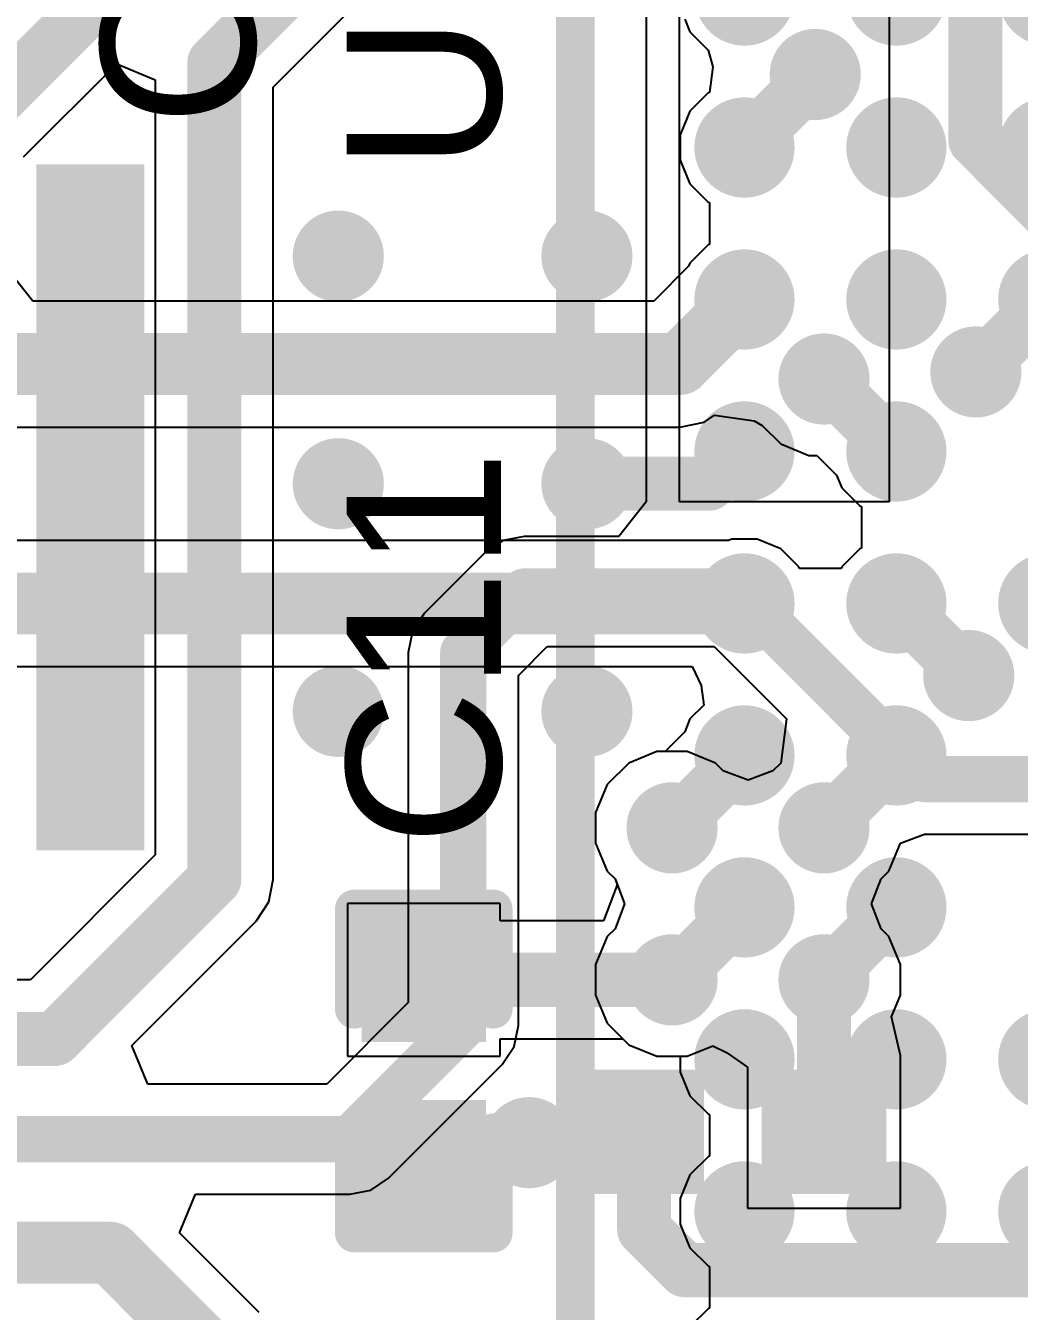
# Model space of a CAD drawing. Header units: millimetres. Extents: x -96 to 8, y -10 to 27.
# Drawn here: x -13.15 to -9.88, y 14.584 to 18.813 of the extents above; entities that cross this region are included whole.
import ezdxf

# ---------------------------------------------------------------- set-up
doc = ezdxf.new("R2010")
doc.units = ezdxf.units.MM
for name, color, linetype in [('BottomLayer', 5, 'Continuous'), ('BottomPaste', 16, 'Continuous'), ('BottomSolder', 6, 'Continuous'), ('TopLayer', 1, 'Continuous'), ('TopOverlay', 2, 'Continuous'), ('TopPaste', 8, 'Continuous'), ('TopSolder', 216, 'Continuous'), ('ViaHoleLayer', 16, 'Continuous')]:
    doc.layers.add(name, color=color, linetype=linetype)
doc.styles.add('Arial', font='', dxfattribs={"height": 0.2})
doc.styles.get('Arial').set_extended_font_data('Arial')

# ---------------------------------------------------------------- blocks, each defined once
blk = doc.blocks.new('82_VFBGA_8')
at = {"layer": 'TopLayer'}
h = blk.add_hatch(color=1, dxfattribs=at)
edge = h.paths.add_edge_path()
edge.add_arc((-1.75, 2.25), 0.11, 0, 360)
h = blk.add_hatch(color=1, dxfattribs=at)
edge = h.paths.add_edge_path()
edge.add_arc((-1.25, 2.25), 0.11, 0, 360)
h = blk.add_hatch(color=1, dxfattribs=at)
edge = h.paths.add_edge_path()
edge.add_arc((-0.75, 2.25), 0.11, 0, 360)
h = blk.add_hatch(color=1, dxfattribs=at)
edge = h.paths.add_edge_path()
edge.add_arc((-0.25, 2.25), 0.11, 0, 360)
h = blk.add_hatch(color=1, dxfattribs=at)
edge = h.paths.add_edge_path()
edge.add_arc((0.25, 2.25), 0.11, 0, 360)
h = blk.add_hatch(color=1, dxfattribs=at)
edge = h.paths.add_edge_path()
edge.add_arc((0.75, 2.25), 0.11, 0, 360)
h = blk.add_hatch(color=1, dxfattribs=at)
edge = h.paths.add_edge_path()
edge.add_arc((1.25, 2.25), 0.11, 0, 360)
h = blk.add_hatch(color=1, dxfattribs=at)
edge = h.paths.add_edge_path()
edge.add_arc((1.75, 2.25), 0.11, 0, 360)
h = blk.add_hatch(color=1, dxfattribs=at)
edge = h.paths.add_edge_path()
edge.add_arc((2.25, 2.25), 0.11, 0, 360)
h = blk.add_hatch(color=1, dxfattribs=at)
edge = h.paths.add_edge_path()
edge.add_arc((-1.75, 1.75), 0.11, 0, 360)
h = blk.add_hatch(color=1, dxfattribs=at)
edge = h.paths.add_edge_path()
edge.add_arc((-1.25, 1.75), 0.11, 0, 360)
h = blk.add_hatch(color=1, dxfattribs=at)
edge = h.paths.add_edge_path()
edge.add_arc((-0.75, 1.75), 0.11, 0, 360)
h = blk.add_hatch(color=1, dxfattribs=at)
edge = h.paths.add_edge_path()
edge.add_arc((-0.25, 1.75), 0.11, 0, 360)
h = blk.add_hatch(color=1, dxfattribs=at)
edge = h.paths.add_edge_path()
edge.add_arc((0.25, 1.75), 0.11, 0, 360)
h = blk.add_hatch(color=1, dxfattribs=at)
edge = h.paths.add_edge_path()
edge.add_arc((0.75, 1.75), 0.11, 0, 360)
h = blk.add_hatch(color=1, dxfattribs=at)
edge = h.paths.add_edge_path()
edge.add_arc((1.25, 1.75), 0.11, 0, 360)
h = blk.add_hatch(color=1, dxfattribs=at)
edge = h.paths.add_edge_path()
edge.add_arc((1.75, 1.75), 0.11, 0, 360)
h = blk.add_hatch(color=1, dxfattribs=at)
edge = h.paths.add_edge_path()
edge.add_arc((2.25, 1.75), 0.11, 0, 360)
h = blk.add_hatch(color=1, dxfattribs=at)
edge = h.paths.add_edge_path()
edge.add_arc((-1.75, 1.25), 0.11, 0, 360)
h = blk.add_hatch(color=1, dxfattribs=at)
edge = h.paths.add_edge_path()
edge.add_arc((-1.25, 1.25), 0.11, 0, 360)
h = blk.add_hatch(color=1, dxfattribs=at)
edge = h.paths.add_edge_path()
edge.add_arc((0.25, 1.25), 0.11, 0, 360)
h = blk.add_hatch(color=1, dxfattribs=at)
edge = h.paths.add_edge_path()
edge.add_arc((1.25, 1.25), 0.11, 0, 360)
h = blk.add_hatch(color=1, dxfattribs=at)
edge = h.paths.add_edge_path()
edge.add_arc((1.75, 1.25), 0.11, 0, 360)
h = blk.add_hatch(color=1, dxfattribs=at)
edge = h.paths.add_edge_path()
edge.add_arc((2.25, 1.25), 0.11, 0, 360)
at = {"layer": 'TopPaste'}
h = blk.add_hatch(color=8, dxfattribs=at)
edge = h.paths.add_edge_path()
edge.add_arc((-1.75, 2.25), 0.11, 0, 360)
h = blk.add_hatch(color=8, dxfattribs=at)
edge = h.paths.add_edge_path()
edge.add_arc((-1.25, 2.25), 0.11, 0, 360)
h = blk.add_hatch(color=8, dxfattribs=at)
edge = h.paths.add_edge_path()
edge.add_arc((-0.75, 2.25), 0.11, 0, 360)
h = blk.add_hatch(color=8, dxfattribs=at)
edge = h.paths.add_edge_path()
edge.add_arc((-0.25, 2.25), 0.11, 0, 360)
h = blk.add_hatch(color=8, dxfattribs=at)
edge = h.paths.add_edge_path()
edge.add_arc((0.25, 2.25), 0.11, 0, 360)
h = blk.add_hatch(color=8, dxfattribs=at)
edge = h.paths.add_edge_path()
edge.add_arc((0.75, 2.25), 0.11, 0, 360)
h = blk.add_hatch(color=8, dxfattribs=at)
edge = h.paths.add_edge_path()
edge.add_arc((1.25, 2.25), 0.11, 0, 360)
h = blk.add_hatch(color=8, dxfattribs=at)
edge = h.paths.add_edge_path()
edge.add_arc((1.75, 2.25), 0.11, 0, 360)
h = blk.add_hatch(color=8, dxfattribs=at)
edge = h.paths.add_edge_path()
edge.add_arc((2.25, 2.25), 0.11, 0, 360)
h = blk.add_hatch(color=8, dxfattribs=at)
edge = h.paths.add_edge_path()
edge.add_arc((-1.75, 1.75), 0.11, 0, 360)
h = blk.add_hatch(color=8, dxfattribs=at)
edge = h.paths.add_edge_path()
edge.add_arc((-1.25, 1.75), 0.11, 0, 360)
h = blk.add_hatch(color=8, dxfattribs=at)
edge = h.paths.add_edge_path()
edge.add_arc((-0.75, 1.75), 0.11, 0, 360)
h = blk.add_hatch(color=8, dxfattribs=at)
edge = h.paths.add_edge_path()
edge.add_arc((-0.25, 1.75), 0.11, 0, 360)
h = blk.add_hatch(color=8, dxfattribs=at)
edge = h.paths.add_edge_path()
edge.add_arc((0.25, 1.75), 0.11, 0, 360)
h = blk.add_hatch(color=8, dxfattribs=at)
edge = h.paths.add_edge_path()
edge.add_arc((0.75, 1.75), 0.11, 0, 360)
h = blk.add_hatch(color=8, dxfattribs=at)
edge = h.paths.add_edge_path()
edge.add_arc((1.25, 1.75), 0.11, 0, 360)
h = blk.add_hatch(color=8, dxfattribs=at)
edge = h.paths.add_edge_path()
edge.add_arc((1.75, 1.75), 0.11, 0, 360)
h = blk.add_hatch(color=8, dxfattribs=at)
edge = h.paths.add_edge_path()
edge.add_arc((2.25, 1.75), 0.11, 0, 360)
h = blk.add_hatch(color=8, dxfattribs=at)
edge = h.paths.add_edge_path()
edge.add_arc((-1.75, 1.25), 0.11, 0, 360)
h = blk.add_hatch(color=8, dxfattribs=at)
edge = h.paths.add_edge_path()
edge.add_arc((-1.25, 1.25), 0.11, 0, 360)
h = blk.add_hatch(color=8, dxfattribs=at)
edge = h.paths.add_edge_path()
edge.add_arc((0.25, 1.25), 0.11, 0, 360)
h = blk.add_hatch(color=8, dxfattribs=at)
edge = h.paths.add_edge_path()
edge.add_arc((1.25, 1.25), 0.11, 0, 360)
h = blk.add_hatch(color=8, dxfattribs=at)
edge = h.paths.add_edge_path()
edge.add_arc((1.75, 1.25), 0.11, 0, 360)
h = blk.add_hatch(color=8, dxfattribs=at)
edge = h.paths.add_edge_path()
edge.add_arc((2.25, 1.25), 0.11, 0, 360)
at = {"layer": 'TopSolder'}
h = blk.add_hatch(color=216, dxfattribs=at)
edge = h.paths.add_edge_path()
edge.add_arc((-1.75, 2.25), 0.165, 0, 360)
h = blk.add_hatch(color=216, dxfattribs=at)
edge = h.paths.add_edge_path()
edge.add_arc((-1.25, 2.25), 0.165, 0, 360)
h = blk.add_hatch(color=216, dxfattribs=at)
edge = h.paths.add_edge_path()
edge.add_arc((-0.75, 2.25), 0.165, 0, 360)
h = blk.add_hatch(color=216, dxfattribs=at)
edge = h.paths.add_edge_path()
edge.add_arc((-0.25, 2.25), 0.165, 0, 360)
h = blk.add_hatch(color=216, dxfattribs=at)
edge = h.paths.add_edge_path()
edge.add_arc((0.25, 2.25), 0.165, 0, 360)
h = blk.add_hatch(color=216, dxfattribs=at)
edge = h.paths.add_edge_path()
edge.add_arc((0.75, 2.25), 0.165, 0, 360)
h = blk.add_hatch(color=216, dxfattribs=at)
edge = h.paths.add_edge_path()
edge.add_arc((1.25, 2.25), 0.165, 0, 360)
h = blk.add_hatch(color=216, dxfattribs=at)
edge = h.paths.add_edge_path()
edge.add_arc((1.75, 2.25), 0.165, 0, 360)
h = blk.add_hatch(color=216, dxfattribs=at)
edge = h.paths.add_edge_path()
edge.add_arc((2.25, 2.25), 0.165, 0, 360)
h = blk.add_hatch(color=216, dxfattribs=at)
edge = h.paths.add_edge_path()
edge.add_arc((-1.75, 1.75), 0.165, 0, 360)
h = blk.add_hatch(color=216, dxfattribs=at)
edge = h.paths.add_edge_path()
edge.add_arc((-1.25, 1.75), 0.165, 0, 360)
h = blk.add_hatch(color=216, dxfattribs=at)
edge = h.paths.add_edge_path()
edge.add_arc((-0.75, 1.75), 0.165, 0, 360)
h = blk.add_hatch(color=216, dxfattribs=at)
edge = h.paths.add_edge_path()
edge.add_arc((-0.25, 1.75), 0.165, 0, 360)
h = blk.add_hatch(color=216, dxfattribs=at)
edge = h.paths.add_edge_path()
edge.add_arc((0.25, 1.75), 0.165, 0, 360)
h = blk.add_hatch(color=216, dxfattribs=at)
edge = h.paths.add_edge_path()
edge.add_arc((0.75, 1.75), 0.165, 0, 360)
h = blk.add_hatch(color=216, dxfattribs=at)
edge = h.paths.add_edge_path()
edge.add_arc((1.25, 1.75), 0.165, 0, 360)
h = blk.add_hatch(color=216, dxfattribs=at)
edge = h.paths.add_edge_path()
edge.add_arc((1.75, 1.75), 0.165, 0, 360)
h = blk.add_hatch(color=216, dxfattribs=at)
edge = h.paths.add_edge_path()
edge.add_arc((2.25, 1.75), 0.165, 0, 360)
h = blk.add_hatch(color=216, dxfattribs=at)
edge = h.paths.add_edge_path()
edge.add_arc((-1.75, 1.25), 0.165, 0, 360)
h = blk.add_hatch(color=216, dxfattribs=at)
edge = h.paths.add_edge_path()
edge.add_arc((-1.25, 1.25), 0.165, 0, 360)
h = blk.add_hatch(color=216, dxfattribs=at)
edge = h.paths.add_edge_path()
edge.add_arc((0.25, 1.25), 0.165, 0, 360)
h = blk.add_hatch(color=216, dxfattribs=at)
edge = h.paths.add_edge_path()
edge.add_arc((1.25, 1.25), 0.165, 0, 360)
h = blk.add_hatch(color=216, dxfattribs=at)
edge = h.paths.add_edge_path()
edge.add_arc((1.75, 1.25), 0.165, 0, 360)
h = blk.add_hatch(color=216, dxfattribs=at)
edge = h.paths.add_edge_path()
edge.add_arc((2.25, 1.25), 0.165, 0, 360)
at = {"layer": 'TopOverlay', "const_width": 0.127}
blk.add_lwpolyline([(-2.8067, 2.8067), (2.7686, 2.8067)], dxfattribs=at)
blk = doc.blocks.new('C___0201_B_73')
at = {"layer": 'BottomLayer'}
for points in [[(-0.45, 0.15), (-0.15, 0.15), (-0.15, -0.15), (-0.45, -0.15)], [(0.15, 0.15), (0.45, 0.15), (0.45, -0.15), (0.15, -0.15)]]:
    blk.add_hatch(color=5, dxfattribs=at).paths.add_polyline_path(points)
at = {"layer": 'BottomPaste'}
for points in [[(-0.45, 0.15), (-0.15, 0.15), (-0.15, -0.15), (-0.45, -0.15)], [(0.15, 0.15), (0.45, 0.15), (0.45, -0.15), (0.15, -0.15)]]:
    blk.add_hatch(color=16, dxfattribs=at).paths.add_polyline_path(points)
at = {"layer": 'BottomSolder'}
for points in [[(-0.505, 0.205), (-0.095, 0.205), (-0.095, -0.205), (-0.505, -0.205)], [(0.095, 0.205), (0.505, 0.205), (0.505, -0.205), (0.095, -0.205)]]:
    blk.add_hatch(color=6, dxfattribs=at).paths.add_polyline_path(points)
blk = doc.blocks.new('C___0201_74')
at = {"layer": 'TopLayer'}
for points in [[(-0.45, 0.15), (-0.15, 0.15), (-0.15, -0.15), (-0.45, -0.15)], [(0.15, 0.15), (0.45, 0.15), (0.45, -0.15), (0.15, -0.15)]]:
    blk.add_hatch(color=1, dxfattribs=at).paths.add_polyline_path(points)
at = {"layer": 'TopPaste'}
for points in [[(-0.45, 0.15), (-0.15, 0.15), (-0.15, -0.15), (-0.45, -0.15)], [(0.15, 0.15), (0.45, 0.15), (0.45, -0.15), (0.15, -0.15)]]:
    blk.add_hatch(color=8, dxfattribs=at).paths.add_polyline_path(points)
at = {"layer": 'TopSolder'}
for points in [[(-0.505, 0.205), (-0.095, 0.205), (-0.095, -0.205), (-0.505, -0.205)], [(0.095, 0.205), (0.505, 0.205), (0.505, -0.205), (0.095, -0.205)]]:
    blk.add_hatch(color=216, dxfattribs=at).paths.add_polyline_path(points)
at = {"layer": 'TopOverlay', "const_width": 0.127}
for points in [[(-0.5334, 0.2286), (-0.2032, 0.2286)], [(-0.5334, 0.2286), (-0.5334, -0.2286)], [(0.2032, 0.2286), (0.5334, 0.2286)], [(0.5334, 0.2286), (0.5334, -0.2286)], [(-0.5334, -0.2286), (-0.2032, -0.2286)], [(0.2032, -0.2286), (0.5334, -0.2286)]]:
    blk.add_lwpolyline(points, dxfattribs=at)
at = {"layer": 'TopOverlay', "const_width": 0.0635}
for points in [[(-0.5651, 0.2286, 1), (-0.5016, 0.2286, 1)], [(-0.5651, 0.2286, 1), (-0.5016, 0.2286, 1)], [(-0.2349, 0.2286, 1), (-0.1714, 0.2286, 1)], [(0.1714, 0.2286, 1), (0.2349, 0.2286, 1)], [(0.5016, 0.2286, 1), (0.5651, 0.2286, 1)], [(0.5016, 0.2286, 1), (0.5651, 0.2286, 1)], [(-0.5651, -0.2286, 1), (-0.5016, -0.2286, 1)], [(-0.5651, -0.2286, 1), (-0.5016, -0.2286, 1)], [(-0.2349, -0.2286, 1), (-0.1714, -0.2286, 1)], [(0.1714, -0.2286, 1), (0.2349, -0.2286, 1)], [(0.5016, -0.2286, 1), (0.5651, -0.2286, 1)], [(0.5016, -0.2286, 1), (0.5651, -0.2286, 1)]]:
    blk.add_lwpolyline(points, format="xyb", close=True, dxfattribs=at)

msp = doc.modelspace()

# ---------------------------------------------------------------- hatches: boundary and pattern name
at = {"layer": 'BottomLayer'}
h = msp.add_hatch(color=5, dxfattribs=at)
edge = h.paths.add_edge_path()
edge.add_arc((-10.5515, 18.6526), 0.15, 0, 360)
msp.add_hatch(color=5, dxfattribs=at).paths.add_polyline_path([(-13.1152, 16.0999), (-12.7598, 16.0999), (-12.7598, 18.3568), (-13.1152, 18.3568)])
h = msp.add_hatch(color=5, dxfattribs=at)
edge = h.paths.add_edge_path()
edge.add_arc((-12.9399, 18.055), 0.15, 0, 360)
h = msp.add_hatch(color=5, dxfattribs=at)
edge = h.paths.add_edge_path()
edge.add_arc((-12.1214, 18.055), 0.15, 0, 360)
h = msp.add_hatch(color=5, dxfattribs=at)
edge = h.paths.add_edge_path()
edge.add_arc((-11.303, 18.055), 0.15, 0, 360)
h = msp.add_hatch(color=5, dxfattribs=at)
edge = h.paths.add_edge_path()
edge.add_arc((-10.0227, 17.6741), 0.15, 0, 360)
h = msp.add_hatch(color=5, dxfattribs=at)
edge = h.paths.add_edge_path()
edge.add_arc((-10.5227, 17.6507), 0.15, 0, 360)
h = msp.add_hatch(color=5, dxfattribs=at)
edge = h.paths.add_edge_path()
edge.add_arc((-12.9399, 17.3062), 0.15, 0, 360)
h = msp.add_hatch(color=5, dxfattribs=at)
edge = h.paths.add_edge_path()
edge.add_arc((-12.1214, 17.3062), 0.15, 0, 360)
h = msp.add_hatch(color=5, dxfattribs=at)
edge = h.paths.add_edge_path()
edge.add_arc((-11.303, 17.3062), 0.15, 0, 360)
h = msp.add_hatch(color=5, dxfattribs=at)
edge = h.paths.add_edge_path()
edge.add_arc((-10.0461, 16.6751), 0.15, 0, 360)
h = msp.add_hatch(color=5, dxfattribs=at)
edge = h.paths.add_edge_path()
edge.add_arc((-12.9399, 16.5574), 0.15, 0, 360)
h = msp.add_hatch(color=5, dxfattribs=at)
edge = h.paths.add_edge_path()
edge.add_arc((-12.1214, 16.5574), 0.15, 0, 360)
h = msp.add_hatch(color=5, dxfattribs=at)
edge = h.paths.add_edge_path()
edge.add_arc((-11.303, 16.5574), 0.15, 0, 360)
h = msp.add_hatch(color=5, dxfattribs=at)
edge = h.paths.add_edge_path()
edge.add_arc((-11.0227, 16.1741), 0.15, 0, 360)
h = msp.add_hatch(color=5, dxfattribs=at)
edge = h.paths.add_edge_path()
edge.add_arc((-10.5227, 16.1741), 0.15, 0, 360)
h = msp.add_hatch(color=5, dxfattribs=at)
edge = h.paths.add_edge_path()
edge.add_arc((-11.0227, 15.6741), 0.15, 0, 360)
h = msp.add_hatch(color=5, dxfattribs=at)
edge = h.paths.add_edge_path()
edge.add_arc((-10.5227, 15.6741), 0.15, 0, 360)
h = msp.add_hatch(color=5, dxfattribs=at)
edge = h.paths.add_edge_path()
edge.add_arc((-11.4935, 15.1384), 0.15, 0, 360)
at = {"layer": 'TopLayer'}
h = msp.add_hatch(color=1, dxfattribs=at)
edge = h.paths.add_edge_path()
edge.add_arc((-10.5515, 18.6526), 0.15, 0, 360)
h = msp.add_hatch(color=1, dxfattribs=at)
edge = h.paths.add_edge_path()
edge.add_arc((-12.9399, 18.055), 0.15, 0, 360)
h = msp.add_hatch(color=1, dxfattribs=at)
edge = h.paths.add_edge_path()
edge.add_arc((-12.1214, 18.055), 0.15, 0, 360)
h = msp.add_hatch(color=1, dxfattribs=at)
edge = h.paths.add_edge_path()
edge.add_arc((-11.303, 18.055), 0.15, 0, 360)
h = msp.add_hatch(color=1, dxfattribs=at)
edge = h.paths.add_edge_path()
edge.add_arc((-10.0227, 17.6741), 0.15, 0, 360)
h = msp.add_hatch(color=1, dxfattribs=at)
edge = h.paths.add_edge_path()
edge.add_arc((-10.5227, 17.6507), 0.15, 0, 360)
h = msp.add_hatch(color=1, dxfattribs=at)
edge = h.paths.add_edge_path()
edge.add_arc((-12.9399, 17.3062), 0.15, 0, 360)
h = msp.add_hatch(color=1, dxfattribs=at)
edge = h.paths.add_edge_path()
edge.add_arc((-12.1214, 17.3062), 0.15, 0, 360)
h = msp.add_hatch(color=1, dxfattribs=at)
edge = h.paths.add_edge_path()
edge.add_arc((-11.303, 17.3062), 0.15, 0, 360)
h = msp.add_hatch(color=1, dxfattribs=at)
edge = h.paths.add_edge_path()
edge.add_arc((-10.0461, 16.6751), 0.15, 0, 360)
h = msp.add_hatch(color=1, dxfattribs=at)
edge = h.paths.add_edge_path()
edge.add_arc((-12.9399, 16.5574), 0.15, 0, 360)
h = msp.add_hatch(color=1, dxfattribs=at)
edge = h.paths.add_edge_path()
edge.add_arc((-12.1214, 16.5574), 0.15, 0, 360)
h = msp.add_hatch(color=1, dxfattribs=at)
edge = h.paths.add_edge_path()
edge.add_arc((-11.303, 16.5574), 0.15, 0, 360)
h = msp.add_hatch(color=1, dxfattribs=at)
edge = h.paths.add_edge_path()
edge.add_arc((-11.0227, 16.1741), 0.15, 0, 360)
h = msp.add_hatch(color=1, dxfattribs=at)
edge = h.paths.add_edge_path()
edge.add_arc((-10.5227, 16.1741), 0.15, 0, 360)
h = msp.add_hatch(color=1, dxfattribs=at)
edge = h.paths.add_edge_path()
edge.add_arc((-11.0227, 15.6741), 0.15, 0, 360)
h = msp.add_hatch(color=1, dxfattribs=at)
edge = h.paths.add_edge_path()
edge.add_arc((-10.5227, 15.6741), 0.15, 0, 360)
h = msp.add_hatch(color=1, dxfattribs=at)
edge = h.paths.add_edge_path()
edge.add_arc((-11.4935, 15.1384), 0.15, 0, 360)
at = {"layer": 'ViaHoleLayer'}
h = msp.add_hatch(color=16, dxfattribs=at)
edge = h.paths.add_edge_path()
edge.add_arc((-10.5515, 18.6526), 0.075, 0, 360)
h = msp.add_hatch(color=16, dxfattribs=at)
edge = h.paths.add_edge_path()
edge.add_arc((-12.9399, 18.055), 0.075, 0, 360)
h = msp.add_hatch(color=16, dxfattribs=at)
edge = h.paths.add_edge_path()
edge.add_arc((-12.1214, 18.055), 0.075, 0, 360)
h = msp.add_hatch(color=16, dxfattribs=at)
edge = h.paths.add_edge_path()
edge.add_arc((-11.303, 18.055), 0.075, 0, 360)
h = msp.add_hatch(color=16, dxfattribs=at)
edge = h.paths.add_edge_path()
edge.add_arc((-10.5227, 17.6507), 0.075, 0, 360)
h = msp.add_hatch(color=16, dxfattribs=at)
edge = h.paths.add_edge_path()
edge.add_arc((-10.0227, 17.6741), 0.075, 0, 360)
h = msp.add_hatch(color=16, dxfattribs=at)
edge = h.paths.add_edge_path()
edge.add_arc((-12.9399, 17.3062), 0.075, 0, 360)
h = msp.add_hatch(color=16, dxfattribs=at)
edge = h.paths.add_edge_path()
edge.add_arc((-12.1214, 17.3062), 0.075, 0, 360)
h = msp.add_hatch(color=16, dxfattribs=at)
edge = h.paths.add_edge_path()
edge.add_arc((-11.303, 17.3062), 0.075, 0, 360)
h = msp.add_hatch(color=16, dxfattribs=at)
edge = h.paths.add_edge_path()
edge.add_arc((-10.0461, 16.6751), 0.075, 0, 360)
h = msp.add_hatch(color=16, dxfattribs=at)
edge = h.paths.add_edge_path()
edge.add_arc((-12.9399, 16.5574), 0.075, 0, 360)
h = msp.add_hatch(color=16, dxfattribs=at)
edge = h.paths.add_edge_path()
edge.add_arc((-12.1214, 16.5574), 0.075, 0, 360)
h = msp.add_hatch(color=16, dxfattribs=at)
edge = h.paths.add_edge_path()
edge.add_arc((-11.303, 16.5574), 0.075, 0, 360)
h = msp.add_hatch(color=16, dxfattribs=at)
edge = h.paths.add_edge_path()
edge.add_arc((-11.0227, 16.1741), 0.075, 0, 360)
h = msp.add_hatch(color=16, dxfattribs=at)
edge = h.paths.add_edge_path()
edge.add_arc((-10.5227, 16.1741), 0.075, 0, 360)
h = msp.add_hatch(color=16, dxfattribs=at)
edge = h.paths.add_edge_path()
edge.add_arc((-11.0227, 15.6741), 0.075, 0, 360)
h = msp.add_hatch(color=16, dxfattribs=at)
edge = h.paths.add_edge_path()
edge.add_arc((-10.5227, 15.6741), 0.075, 0, 360)
h = msp.add_hatch(color=16, dxfattribs=at)
edge = h.paths.add_edge_path()
edge.add_arc((-11.4935, 15.1384), 0.075, 0, 360)

# ---------------------------------------------------------------- linework, layer by layer
at = {"layer": 'BottomLayer'}
for p, q in [((-12.3353, 18.6112), (-11.5678, 19.3787)), ((-11.1082, 18.8722), (-11.1082, 17.2466)), ((-10.9982, 17.2466), (-10.9982, 18.8722)), ((-10.3083, 18.8722), (-10.3083, 17.2466)), ((-13.1572, 18.3814), (-12.8507, 18.6879)), ((-12.8507, 18.6879), (-12.7237, 18.6353)), ((-12.7237, 18.6353), (-12.7237, 16.085)), ((-12.3353, 16.0045), (-12.3353, 18.6112)), ((-11.1082, 17.2466), (-11.1985, 17.1328)), ((-10.3083, 17.2466), (-10.9982, 17.2466)), ((-11.5092, 17.1328), (-11.5786, 17.119)), ((-11.1985, 17.1328), (-11.5092, 17.1328)), ((-11.5786, 17.119), (-11.6374, 17.0797)), ((-11.6374, 17.0797), (-11.8382, 16.8789)), ((-11.8382, 16.8789), (-11.8775, 16.8201)), ((-11.8775, 16.8201), (-11.8913, 16.7507)), ((-11.8913, 16.7507), (-11.8913, 15.5991)), ((-11.5287, 16.6756), (-11.4341, 16.7702)), ((-11.4341, 16.7702), (-10.8839, 16.7702)), ((-10.8839, 16.7702), (-10.6464, 16.5327)), ((-11.5287, 15.524), (-11.5287, 16.6756)), ((-10.6464, 16.5327), (-10.6652, 16.3874)), ((-11.0727, 16.4257), (-11.1652, 16.3874)), ((-10.9726, 16.4257), (-11.0727, 16.4257)), ((-10.8802, 16.3874), (-10.9726, 16.4257)), ((-11.1652, 16.3874), (-11.236, 16.3166)), ((-10.8547, 16.3619), (-10.8802, 16.3874)), ((-10.6652, 16.3874), (-10.6907, 16.3619)), ((-10.7727, 16.3306), (-10.8547, 16.3619)), ((-10.6907, 16.3619), (-10.7727, 16.3306)), ((-11.236, 16.3166), (-11.2743, 16.2242)), ((-11.2743, 16.2242), (-11.2743, 16.1241)), ((-11.2743, 16.1241), (-11.236, 16.0316)), ((-10.3094, 16.0316), (-10.2711, 16.1241)), ((-10.2711, 16.1241), (-10.192, 16.1534)), ((-10.192, 16.1534), (-9.3622, 16.1534)), ((-12.7237, 16.085), (-13.135, 15.6736)), ((-11.236, 16.0316), (-11.2105, 16.0061)), ((-10.3349, 16.0061), (-10.3094, 16.0316)), ((-12.35, 15.9302), (-12.3353, 16.0045)), ((-12.3353, 16.0045), (-12.3353, 16.0045)), ((-11.2105, 16.0061), (-11.1792, 15.9241)), ((-10.3662, 15.9241), (-10.3349, 16.0061)), ((-12.3921, 15.8672), (-12.35, 15.9302)), ((-11.1792, 15.9241), (-11.2105, 15.8421)), ((-10.3349, 15.8421), (-10.3662, 15.9241)), ((-12.8009, 15.4584), (-12.3921, 15.8672)), ((-11.2105, 15.8421), (-11.236, 15.8166)), ((-10.3094, 15.8166), (-10.3349, 15.8421)), ((-11.236, 15.8166), (-11.2743, 15.7242)), ((-10.2711, 15.7242), (-10.3094, 15.8166)), ((-11.2743, 15.7242), (-11.2743, 15.6241)), ((-10.2711, 15.6241), (-10.2711, 15.7242)), ((-13.135, 15.6736), (-13.4531, 15.6736)), ((-11.2743, 15.6241), (-11.236, 15.5316)), ((-10.3006, 15.5527), (-10.2711, 15.6241)), ((-11.8913, 15.5991), (-12.159, 15.3314)), ((-11.5425, 15.4547), (-11.5287, 15.524)), ((-11.236, 15.5316), (-11.1652, 15.4608)), ((-10.2711, 15.4257), (-10.3006, 15.5527)), ((-12.7483, 15.3314), (-12.8009, 15.4584)), ((-11.5818, 15.3959), (-11.5425, 15.4547)), ((-11.1652, 15.4608), (-11.0727, 15.4225)), ((-10.9726, 15.4225), (-10.8881, 15.4575)), ((-10.8881, 15.4575), (-10.8435, 15.4353)), ((-11.9557, 15.0219), (-11.5818, 15.3959)), ((-11.0727, 15.4225), (-10.9726, 15.4225)), ((-10.8435, 15.4353), (-10.7743, 15.3871)), ((-10.2711, 14.9225), (-10.2711, 15.4257)), ((-10.2711, 15.4257), (-10.2711, 15.4257)), ((-10.7743, 15.3871), (-10.7743, 14.9225)), ((-12.159, 15.3314), (-12.7483, 15.3314)), ((-12.0145, 14.9826), (-11.9557, 15.0219)), ((-12.0839, 14.9688), (-12.0145, 14.9826)), ((-12.644, 14.8418), (-12.5914, 14.9688)), ((-12.5914, 14.9688), (-12.0839, 14.9688)), ((-10.7743, 14.9225), (-10.2711, 14.9225)), ((-12.3818, 14.5796), (-12.644, 14.8418))]:
    msp.add_line(p, q, dxfattribs=at)
for points, const_width in [([(-13.3514, 18.4619), (-11.8781, 19.9353)], 0.1778), ([(-12.5295, 18.6917), (-11.6482, 19.5729)], 0.1778), ([(-10.0247, 18.4369), (-10.0247, 19.1431)], 0.1778), ([(-12.5295, 16.0045), (-12.5295, 18.6917)], 0.1778), ([(-10.0247, 18.4369), (-9.7619, 18.1741)], 0.1778), ([(-11.71, 16.7507), (-11.5092, 16.9515)], 0.1524), ([(-11.5092, 16.9515), (-10.8089, 16.9515)], 0.1524), ([(-10.8089, 16.9515), (-10.192, 16.3346)], 0.1524), ([(-11.71, 15.524), (-11.71, 16.7507)], 0.1524), ([(-10.192, 16.3346), (-9.3622, 16.3346)], 0.1524), ([(-13.0546, 15.4794), (-12.5295, 16.0045)], 0.1778), ([(-10.5227, 15.1741), (-10.5227, 15.6741)], 0.1778), ([(-15.2916, 15.4794), (-13.0546, 15.4794)], 0.1778), ([(-12.0839, 15.1501), (-11.71, 15.524)], 0.1524), ([(-15.0685, 15.1501), (-12.0839, 15.1501)], 0.1524), ([(-11.4935, 15.1661), (-11.4895, 15.1701)], 0.1778), ([(-11.4935, 15.1384), (-11.4756, 15.1563)], 0.1778), ([(-11.4756, 15.1563), (-11.1405, 15.1563)], 0.1778), ([(-11.1405, 15.1563), (-11.1227, 15.1741)], 0.1778), ([(-11.1147, 14.8528), (-11.1147, 15.1661)], 0.1778), ([(-11.1147, 14.8528), (-10.9808, 14.7189)], 0.1778), ([(-13.7874, 14.7765), (-12.8717, 14.7765)], 0.2032), ([(-12.8717, 14.7765), (-12.3446, 14.2494)], 0.2032), ([(-10.9808, 14.7189), (-9.7783, 14.7189)], 0.1778)]:
    msp.add_lwpolyline(points, dxfattribs=dict(at, const_width=const_width))
for points, const_width in [([(-12.5739, 18.6917, 1), (-12.485, 18.6917, 1)], 0.0889), ([(-12.5739, 18.6917, 1), (-12.485, 18.6917, 1)], 0.0889), ([(-10.0691, 18.4369, 1), (-9.9802, 18.4369, 1)], 0.0889), ([(-10.0691, 18.4369, 1), (-9.9802, 18.4369, 1)], 0.0889), ([(-11.5473, 16.9515, 1), (-11.4711, 16.9515, 1)], 0.0762), ([(-11.5473, 16.9515, 1), (-11.4711, 16.9515, 1)], 0.0762), ([(-10.847, 16.9515, 1), (-10.7708, 16.9515, 1)], 0.0762), ([(-10.847, 16.9515, 1), (-10.7708, 16.9515, 1)], 0.0762), ([(-11.7481, 16.7507, 1), (-11.6719, 16.7507, 1)], 0.0762), ([(-11.7481, 16.7507, 1), (-11.6719, 16.7507, 1)], 0.0762), ([(-10.2301, 16.3346, 1), (-10.1539, 16.3346, 1)], 0.0762), ([(-10.2301, 16.3346, 1), (-10.1539, 16.3346, 1)], 0.0762), ([(-12.5739, 16.0045, 1), (-12.485, 16.0045, 1)], 0.0889), ([(-12.5739, 16.0045, 1), (-12.485, 16.0045, 1)], 0.0889), ([(-10.5671, 15.6741, 1), (-10.4782, 15.6741, 1)], 0.0889), ([(-13.099, 15.4794, 1), (-13.0101, 15.4794, 1)], 0.0889), ([(-13.099, 15.4794, 1), (-13.0101, 15.4794, 1)], 0.0889), ([(-11.7481, 15.524, 1), (-11.6719, 15.524, 1)], 0.0762), ([(-11.7481, 15.524, 1), (-11.6719, 15.524, 1)], 0.0762), ([(-12.122, 15.1501, 1), (-12.0458, 15.1501, 1)], 0.0762), ([(-12.122, 15.1501, 1), (-12.0458, 15.1501, 1)], 0.0762), ([(-11.538, 15.1661, 1), (-11.449, 15.1661, 1)], 0.0889), ([(-11.538, 15.1384, 1), (-11.449, 15.1384, 1)], 0.0889), ([(-11.534, 15.1701, 1), (-11.4451, 15.1701, 1)], 0.0889), ([(-11.5201, 15.1563, 1), (-11.4312, 15.1563, 1)], 0.0889), ([(-11.5201, 15.1563, 1), (-11.4312, 15.1563, 1)], 0.0889), ([(-11.185, 15.1563, 1), (-11.0961, 15.1563, 1)], 0.0889), ([(-11.185, 15.1563, 1), (-11.0961, 15.1563, 1)], 0.0889), ([(-11.1671, 15.1741, 1), (-11.0782, 15.1741, 1)], 0.0889), ([(-11.1591, 15.1661, 1), (-11.0702, 15.1661, 1)], 0.0889), ([(-10.5671, 15.1741, 1), (-10.4782, 15.1741, 1)], 0.0889), ([(-11.1591, 14.8528, 1), (-11.0702, 14.8528, 1)], 0.0889), ([(-11.1591, 14.8528, 1), (-11.0702, 14.8528, 1)], 0.0889), ([(-12.9225, 14.7765, 1), (-12.8209, 14.7765, 1)], 0.1016), ([(-12.9225, 14.7765, 1), (-12.8209, 14.7765, 1)], 0.1016), ([(-11.0252, 14.7189, 1), (-10.9363, 14.7189, 1)], 0.0889), ([(-11.0252, 14.7189, 1), (-10.9363, 14.7189, 1)], 0.0889)]:
    msp.add_lwpolyline(points, format="xyb", close=True, dxfattribs=dict(at, const_width=const_width))
at = {"layer": 'TopLayer'}
for p, q in [((-10.9812, 18.8345), (-10.9638, 18.7925)), ((-10.9638, 18.7925), (-10.9043, 18.733)), ((-10.9043, 18.733), (-10.8885, 18.6773)), ((-10.8885, 18.6773), (-10.8997, 18.5937)), ((-10.9043, 18.5918), (-10.9638, 18.5323)), ((-10.8997, 18.5937), (-10.9043, 18.5918)), ((-10.9638, 18.5323), (-10.996, 18.4545)), ((-10.996, 18.4545), (-10.996, 18.3703)), ((-10.996, 18.3703), (-10.9638, 18.2925)), ((-10.9638, 18.2925), (-10.9043, 18.233)), ((-10.9043, 18.233), (-10.8997, 18.2311)), ((-10.8997, 18.2311), (-10.8997, 18.0937)), ((-10.9043, 18.0918), (-10.9638, 18.0323)), ((-10.8997, 18.0937), (-10.9043, 18.0918)), ((-10.9682, 18.0216), (-11.0826, 17.9072)), ((-10.9638, 18.0323), (-10.9682, 18.0216)), ((-13.1266, 17.9072), (-13.2145, 18.0173)), ((-11.0826, 17.9072), (-13.1266, 17.9072)), ((-10.9175, 17.5086), (-10.8831, 17.5316)), ((-10.8831, 17.5316), (-10.7525, 17.5135)), ((-10.7525, 17.5135), (-10.726, 17.4982)), ((-13.2174, 17.4928), (-10.9968, 17.4928)), ((-10.9968, 17.4928), (-10.9175, 17.5086)), ((-10.9968, 17.4928), (-10.9968, 17.4928)), ((-10.726, 17.4982), (-10.6652, 17.4374)), ((-10.6652, 17.4374), (-10.5727, 17.3991)), ((-10.5727, 17.3991), (-10.5458, 17.3991)), ((-10.5458, 17.3991), (-10.4812, 17.3345)), ((-10.4812, 17.3345), (-10.4638, 17.2925)), ((-10.4638, 17.2925), (-10.4043, 17.233)), ((-10.4043, 17.233), (-10.3997, 17.2311)), ((-10.3997, 17.2311), (-10.3997, 17.0937)), ((-10.8372, 17.1196), (-13.6718, 17.1196)), ((-10.8265, 17.124), (-10.8372, 17.1196)), ((-10.7423, 17.124), (-10.8265, 17.124)), ((-10.6645, 17.0918), (-10.7423, 17.124)), ((-10.605, 17.0323), (-10.6645, 17.0918)), ((-10.4043, 17.0918), (-10.4638, 17.0323)), ((-10.3997, 17.0937), (-10.4043, 17.0918)), ((-10.6031, 17.0277), (-10.605, 17.0323)), ((-10.4657, 17.0277), (-10.6031, 17.0277)), ((-10.4638, 17.0323), (-10.4657, 17.0277)), ((-13.6718, 16.7052), (-10.9568, 16.7052)), ((-10.9568, 16.7052), (-10.9274, 16.6419)), ((-10.9274, 16.6419), (-10.9178, 16.5782)), ((-10.9178, 16.5782), (-10.9638, 16.5323)), ((-10.9638, 16.5323), (-10.9812, 16.4903)), ((-10.9812, 16.4903), (-11.0458, 16.4257)), ((-11.0727, 16.4257), (-11.1652, 16.3874)), ((-11.0458, 16.4257), (-11.0727, 16.4257)), ((-11.1652, 16.3874), (-11.236, 16.3166)), ((-11.236, 16.3166), (-11.2743, 16.2242)), ((-11.2743, 16.2242), (-11.2743, 16.1241)), ((-11.2743, 16.1241), (-11.236, 16.0316)), ((-11.236, 16.0316), (-11.2105, 16.0061)), ((-11.2105, 16.0061), (-11.2031, 15.9867)), ((-11.2031, 15.9867), (-11.2486, 15.8683)), ((-11.5884, 15.9257), (-12.0916, 15.9257)), ((-12.0916, 15.9257), (-12.0916, 15.4225)), ((-11.5884, 15.8683), (-11.5884, 15.9257)), ((-11.2486, 15.8683), (-11.5884, 15.8683)), ((-11.5884, 15.4225), (-11.5884, 15.4799)), ((-11.5884, 15.4799), (-11.1843, 15.4799)), ((-11.1843, 15.4799), (-11.1652, 15.4608)), ((-11.1652, 15.4608), (-11.0727, 15.4225)), ((-12.0916, 15.4225), (-11.5884, 15.4225)), ((-11.0727, 15.4225), (-10.996, 15.4225)), ((-10.996, 15.4225), (-10.996, 15.3703)), ((-10.996, 15.3703), (-10.9638, 15.2925)), ((-10.9638, 15.2925), (-10.9043, 15.233)), ((-10.9043, 15.233), (-10.8997, 15.2311)), ((-10.8997, 15.2311), (-10.8997, 15.0937)), ((-10.9043, 15.0918), (-10.9638, 15.0323)), ((-10.8997, 15.0937), (-10.9043, 15.0918)), ((-10.9638, 15.0323), (-10.996, 14.9545)), ((-10.996, 14.9545), (-10.996, 14.8703)), ((-10.996, 14.8703), (-10.9638, 14.7925)), ((-10.9638, 14.7925), (-10.9043, 14.733)), ((-10.9043, 14.733), (-10.8997, 14.7311)), ((-10.8997, 14.7311), (-10.8997, 14.5937)), ((-10.9043, 14.5918), (-10.9638, 14.5323)), ((-10.8997, 14.5937), (-10.9043, 14.5918))]:
    msp.add_line(p, q, dxfattribs=at)
for points, const_width in [([(-10.7844, 18.416), (-10.5515, 18.649)], 0.1778), ([(-10.5515, 18.649), (-10.5515, 18.6526)], 0.1778), ([(-10.7844, 18.4124), (-10.7844, 18.416)], 0.1778), ([(-10.9968, 17.7), (-10.7844, 17.9124)], 0.2032), ([(-10.0227, 17.6741), (-9.7844, 17.9124)], 0.1778), ([(-13.469, 17.7), (-10.9968, 17.7)], 0.2032), ([(-10.5227, 17.6507), (-10.2844, 17.4124)], 0.1778), ([(-10.902, 17.3062), (-10.7958, 17.4124)], 0.1778), ([(-10.7958, 17.4124), (-10.7844, 17.4124)], 0.1778), ([(-11.303, 17.3062), (-10.902, 17.3062)], 0.1778), ([(-13.6718, 16.9124), (-10.7844, 16.9124)], 0.2032), ([(-10.2844, 16.9124), (-10.2839, 16.9124)], 0.1778), ([(-10.2839, 16.9124), (-10.0466, 16.6751)], 0.1778), ([(-10.0466, 16.6751), (-10.0461, 16.6751)], 0.1778), ([(-11.0227, 16.1741), (-10.7844, 16.4124)], 0.1778), ([(-10.5227, 16.1741), (-10.2844, 16.4124)], 0.1778), ([(-11.0227, 15.6741), (-10.7844, 15.9124)], 0.1778), ([(-10.5227, 15.6741), (-10.2844, 15.9124)], 0.1778), ([(-11.84, 15.6741), (-11.0227, 15.6741)], 0.1778), ([(-11.5169, 15.115), (-11.4935, 15.1384)], 0.1778), ([(-11.84, 15.0741), (-11.7991, 15.115)], 0.1778), ([(-11.7991, 15.115), (-11.5169, 15.115)], 0.1778)]:
    msp.add_lwpolyline(points, dxfattribs=dict(at, const_width=const_width))
for points, const_width in [([(-10.5959, 18.6526, 1), (-10.507, 18.6526, 1)], 0.0889), ([(-10.5959, 18.649, 1), (-10.507, 18.649, 1)], 0.0889), ([(-10.5959, 18.649, 1), (-10.507, 18.649, 1)], 0.0889), ([(-10.8289, 18.416, 1), (-10.74, 18.416, 1)], 0.0889), ([(-10.8289, 18.416, 1), (-10.74, 18.416, 1)], 0.0889), ([(-10.8289, 18.4124, 1), (-10.74, 18.4124, 1)], 0.0889), ([(-10.8352, 17.9124, 1), (-10.7336, 17.9124, 1)], 0.1016), ([(-11.0476, 17.7, 1), (-10.946, 17.7, 1)], 0.1016), ([(-11.0476, 17.7, 1), (-10.946, 17.7, 1)], 0.1016), ([(-10.5671, 17.6507, 1), (-10.4782, 17.6507, 1)], 0.0889), ([(-10.0671, 17.6741, 1), (-9.9782, 17.6741, 1)], 0.0889), ([(-10.8403, 17.4124, 1), (-10.7514, 17.4124, 1)], 0.0889), ([(-10.8403, 17.4124, 1), (-10.7514, 17.4124, 1)], 0.0889), ([(-10.8289, 17.4124, 1), (-10.74, 17.4124, 1)], 0.0889), ([(-10.3288, 17.4124, 1), (-10.2399, 17.4124, 1)], 0.0889), ([(-11.3475, 17.3062, 1), (-11.2585, 17.3062, 1)], 0.0889), ([(-10.9465, 17.3062, 1), (-10.8576, 17.3062, 1)], 0.0889), ([(-10.9465, 17.3062, 1), (-10.8576, 17.3062, 1)], 0.0889), ([(-10.8352, 16.9124, 1), (-10.7336, 16.9124, 1)], 0.1016), ([(-10.3288, 16.9124, 1), (-10.2399, 16.9124, 1)], 0.0889), ([(-10.3283, 16.9124, 1), (-10.2394, 16.9124, 1)], 0.0889), ([(-10.3283, 16.9124, 1), (-10.2394, 16.9124, 1)], 0.0889), ([(-10.0911, 16.6751, 1), (-10.0022, 16.6751, 1)], 0.0889), ([(-10.0911, 16.6751, 1), (-10.0022, 16.6751, 1)], 0.0889), ([(-10.0906, 16.6751, 1), (-10.0017, 16.6751, 1)], 0.0889), ([(-10.8289, 16.4124, 1), (-10.74, 16.4124, 1)], 0.0889), ([(-10.3288, 16.4124, 1), (-10.2399, 16.4124, 1)], 0.0889), ([(-11.0671, 16.1741, 1), (-10.9782, 16.1741, 1)], 0.0889), ([(-10.5671, 16.1741, 1), (-10.4782, 16.1741, 1)], 0.0889), ([(-10.8289, 15.9124, 1), (-10.74, 15.9124, 1)], 0.0889), ([(-10.3288, 15.9124, 1), (-10.2399, 15.9124, 1)], 0.0889), ([(-11.8844, 15.6741, 1), (-11.7955, 15.6741, 1)], 0.0889), ([(-11.0671, 15.6741, 1), (-10.9782, 15.6741, 1)], 0.0889), ([(-11.0671, 15.6741, 1), (-10.9782, 15.6741, 1)], 0.0889), ([(-10.5671, 15.6741, 1), (-10.4782, 15.6741, 1)], 0.0889), ([(-11.538, 15.1384, 1), (-11.449, 15.1384, 1)], 0.0889), ([(-11.8435, 15.115, 1), (-11.7546, 15.115, 1)], 0.0889), ([(-11.8435, 15.115, 1), (-11.7546, 15.115, 1)], 0.0889), ([(-11.5613, 15.115, 1), (-11.4724, 15.115, 1)], 0.0889), ([(-11.5613, 15.115, 1), (-11.4724, 15.115, 1)], 0.0889), ([(-11.8844, 15.0741, 1), (-11.7955, 15.0741, 1)], 0.0889)]:
    msp.add_lwpolyline(points, format="xyb", close=True, dxfattribs=dict(at, const_width=const_width))

# ---------------------------------------------------------------- block references
for name, p, rotation in [('82_VFBGA_8', (-8.5344, 16.6624), 90), ('C___0201_74', (-11.84, 15.3741), 90), ('C___0201_B_73', (-10.8227, 15.1741), 180)]:
    msp.add_blockref(name, p, dxfattribs=dict(rotation=rotation))

# ---------------------------------------------------------------- texts
at = {"layer": 'TopOverlay', "style": 'Arial'}
for s, p in [('C20', (-12.3953, 18.4831)), ('U1', (-11.5861, 18.3356)), ('C11', (-11.5861, 16.1146))]:
    msp.add_text(s, height=0.508, rotation=90, dxfattribs=at).set_placement(p)

doc.saveas('drawing.dxf')
